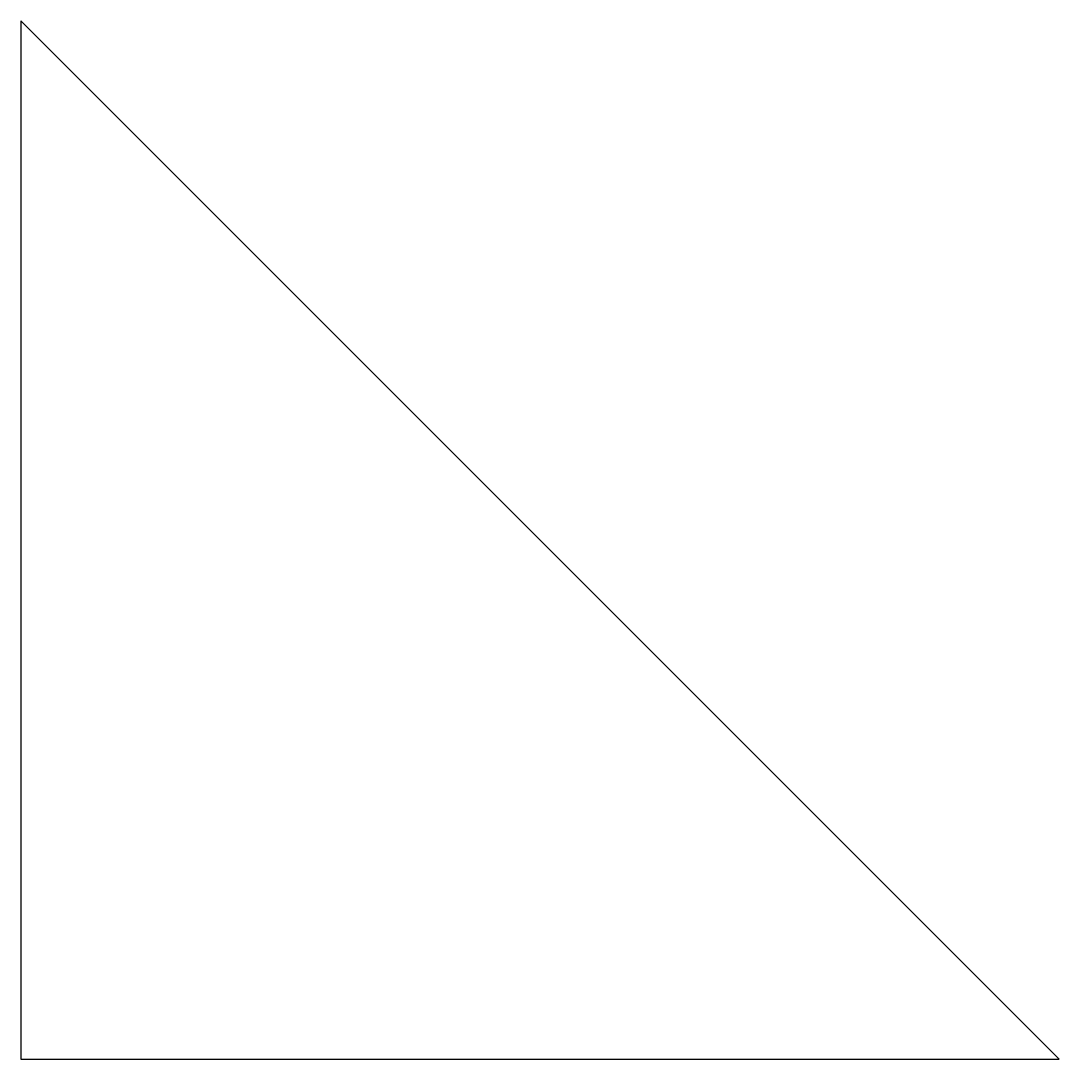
# Model space of a CAD drawing. Extents: x 0 to 1, y 0 to 1.
import ezdxf

# ---------------------------------------------------------------- set-up
doc = ezdxf.new("R2010")
doc.units = 0

# ---------------------------------------------------------------- blocks, each defined once
blk = doc.blocks.new('BYBLOCK_TRIANGLE')
at = {"color": 0}
blk.add_3dface([(0, 0), (1, 0), (0, 1)], dxfattribs=at)

msp = doc.modelspace()

# ---------------------------------------------------------------- block references
at = {"color": 5}
msp.add_blockref('BYBLOCK_TRIANGLE', (0, 0), dxfattribs=at)

doc.saveas('drawing.dxf')
